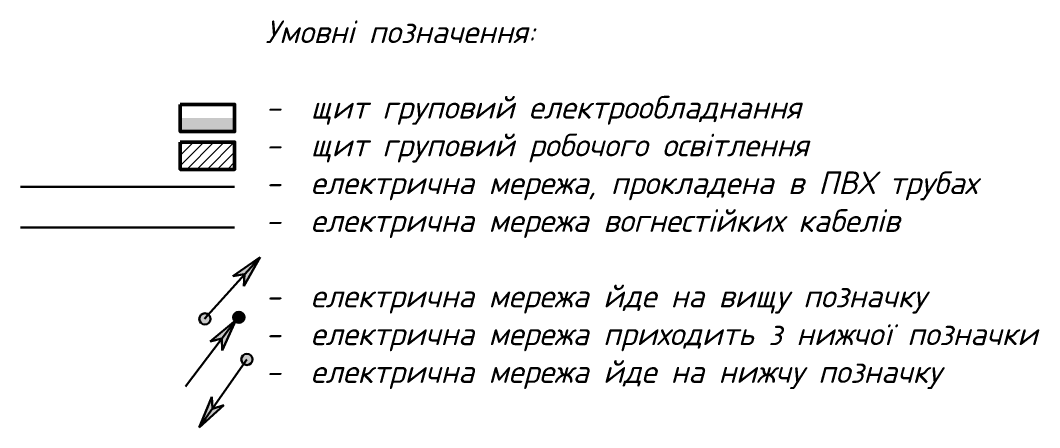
# Model space of a CAD drawing. Header units: millimetres. Extents: x -164867 to 807677, y -316775 to 513985.
# Drawn here: x 497450 to 508704, y 288094 to 292589 of the extents above; entities that cross this region are included whole.
import ezdxf

# ---------------------------------------------------------------- set-up
doc = ezdxf.new("R2010")
doc.units = ezdxf.units.MM
for name, color, linetype, lineweight in [('E_Аварійні мережі', 1, 'Continuous', 30), ('E_В лотку', 5, 'Kabl_in_Lotok', 30), ('E_Розп. мережі', 5, 'Continuous', 30), ('E_Щити', 1, 'Continuous', 50)]:
    doc.layers.add(name, color=color, linetype=linetype, lineweight=lineweight)
doc.styles.add('GOST 2.304', font='isocpeui.ttf')
doc.linetypes.add('Kabl_in_Lotok', pattern='A,10,[130,ltypeshp.shx,S=1,R=0,X=0,Y=0],1,[130,ltypeshp.shx,S=1,R=90,X=0,Y=-1],1,[130,ltypeshp.shx,S=1,R=0,X=0,Y=0],10', length=22)

# ---------------------------------------------------------------- blocks, each defined once
blk = doc.blocks.new('*U6')
at = {"lineweight": 40}
h = blk.add_hatch(color=0, dxfattribs=at)
h.dxf.hatch_style = 1
h.paths.add_polyline_path([(300, 150), (-300, 150), (-300, 0), (300, 0)])
at = {"color": 0}
blk.add_lwpolyline([(-300, 300), (300, 300), (300, 0), (-300, 0)], close=True, dxfattribs=at)
blk = doc.blocks.new('*U5')
at = {"lineweight": 20}
h = blk.add_hatch(dxfattribs=at)
h.set_pattern_fill('ANSI31', color=0, scale=25)
h.paths.add_polyline_path([(-300, 300), (-300, 0), (300, 0), (300, 300)])
at = {"color": 0}
blk.add_lwpolyline([(-300, 300), (300, 300), (300, 0), (-300, 0)], close=True, dxfattribs=at)
blk = doc.blocks.new('*U69')
at = {"lineweight": -2}
h = blk.add_hatch(color=256, dxfattribs=at)
edge = h.paths.add_edge_path()
edge.add_arc((0.07, 0), 1.28, 0, 360)
h = blk.add_hatch(color=256, dxfattribs=at)
h.paths.add_polyline_path([(-0.47, -0.71), (-5.33, -6.22), (-2.9, -5.18)])
h.paths.add_polyline_path([(-0.47, -0.71), (-2.9, -5.18), (-2.45, -7.79)])
for p, q in [((-9.24, -16.84), (-0.47, -0.71)), ((-0.47, -0.71), (-5.33, -6.22)), ((-0.47, -0.71), (-5.33, -6.22)), ((-0.47, -0.71), (-2.45, -7.79)), ((-0.47, -0.71), (-2.45, -7.79)), ((-5.33, -6.22), (-2.9, -5.18)), ((-5.33, -6.22), (-2.9, -5.18)), ((-2.9, -5.18), (-2.45, -7.79)), ((-2.9, -5.18), (-2.45, -7.79))]:
    blk.add_line(p, q, dxfattribs=at)
blk.add_circle((0.11, 0), 1.24, dxfattribs=at)
blk = doc.blocks.new('*U68')
at = {"lineweight": -2}
h = blk.add_hatch(color=256, dxfattribs=at)
h.paths.add_polyline_path([(8.77, 16.13), (3.9, 10.61), (6.34, 11.65)])
h.paths.add_polyline_path([(8.77, 16.13), (6.34, 11.65), (6.79, 9.05)])
h = blk.add_hatch(color=256, dxfattribs=at)
edge = h.paths.add_edge_path()
edge.add_arc((0.07, 0), 1.28, 0, 360)
for p, q in [((0, 0), (8.77, 16.13)), ((8.77, 16.13), (3.9, 10.61)), ((8.77, 16.13), (6.79, 9.05)), ((3.9, 10.61), (6.34, 11.65)), ((6.34, 11.65), (6.79, 9.05))]:
    blk.add_line(p, q, dxfattribs=at)
blk.add_circle((0.11, 0), 1.24, dxfattribs=at)
blk = doc.blocks.new('*U18')
at = {"lineweight": -2}
h = blk.add_hatch(color=256, dxfattribs=at)
edge = h.paths.add_edge_path()
edge.add_arc((0.07, 0), 1.28, 0, 360)
h = blk.add_hatch(color=256, dxfattribs=at)
h.paths.add_polyline_path([(8.88, -16.13), (4.02, -10.62), (6.45, -11.65)])
h.paths.add_polyline_path([(8.88, -16.13), (6.45, -11.65), (6.9, -9.05)])
for p, q in [((0.11, 0), (8.88, -16.13)), ((8.88, -16.13), (4.02, -10.62)), ((4.02, -10.62), (6.45, -11.65)), ((6.45, -11.65), (6.9, -9.05)), ((8.88, -16.13), (6.9, -9.05))]:
    blk.add_line(p, q, dxfattribs=at)
blk.add_circle((0.11, 0), 1.24, dxfattribs=at)

msp = doc.modelspace()

# ---------------------------------------------------------------- linework, layer by layer
at = {"layer": 'E_Аварійні мережі'}
msp.add_lwpolyline([(499815.16, 290304.23), (497449.58, 290304.23)], dxfattribs=at)
at = {"layer": 'E_Розп. мережі'}
msp.add_lwpolyline([(499815.16, 290749.67), (497449.58, 290749.67)], dxfattribs=at)

# ---------------------------------------------------------------- block references
at = {"layer": 'E_В лотку', "ltscale": 100}
for name, p, xscale, yscale, zscale, rotation in [('*U68', (499481.35, 289295.44), 50.00000000000004, 50.00000000000004, 50.00000000000004, 346.4569506739439), ('*U69', (499856.28, 289311.96), 50.00000000000004, 50.00000000000004, 50.00000000000004, 351.4569506739427), ('*U18', (499948.14, 288850.71), 50.00000000000003, 50.00000000000003, 50.00000000000003, 296.456950673945)]:
    msp.add_blockref(name, p, dxfattribs=dict(at, xscale=xscale, yscale=yscale, zscale=zscale, rotation=rotation))
at = {"layer": 'E_Щити'}
for name, p in [('*U6', (499514.28, 291361.23)), ('*U5', (499514.28, 290944.49))]:
    msp.add_blockref(name, p, dxfattribs=at)

# ---------------------------------------------------------------- texts
at = {"color": 7, "lineweight": 15, "insert": (500154.57, 292587.69), "char_height": 250, "width": 18030.5683, "attachment_point": 1, "style": 'GOST 2.304'}
msp.add_mtext('\\pt500;{\\C256;Умовні позначення:\\P\\P-^Iщит груповий електрообладнання\\P-^Iщит груповий робочого освітлення\\P-^Iелектрична мережа, прокладена в ПВХ трубах\\P-^Iелектрична мережа вогнестійких кабелів \\P\\P-^Iелектрична мережа йде на вищу позначку\\P-^Iелектрична мережа приходить з нижчої позначки\\P-^Iелектрична мережа йде на нижчу позначку}', dxfattribs=at)

doc.saveas('drawing.dxf')
